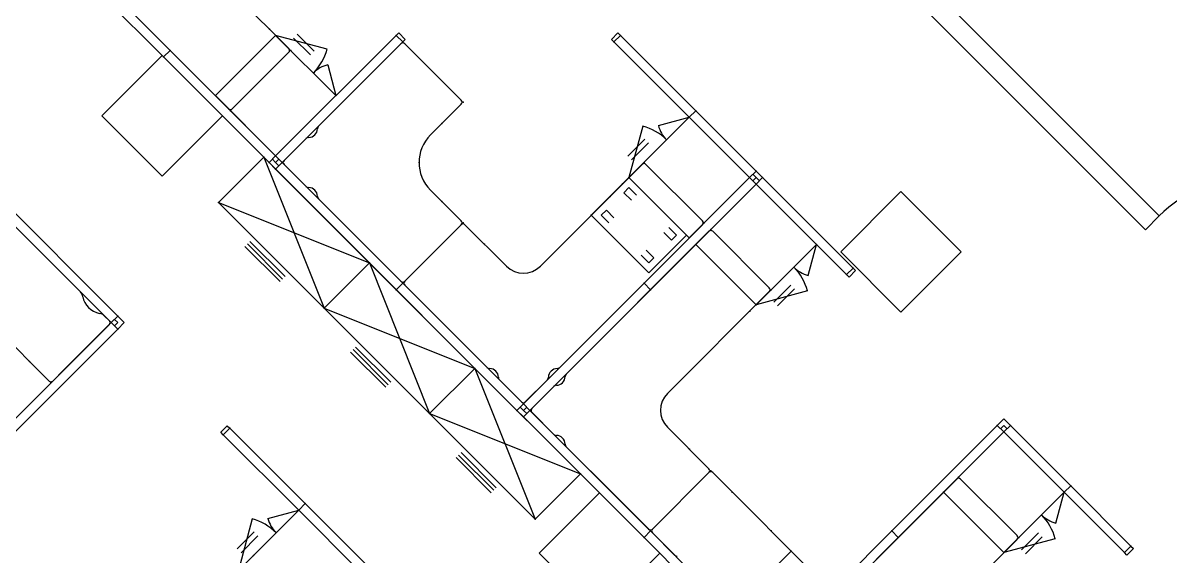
# Model space of a CAD drawing. Extents: x -3175 to 3292, y 161 to 2891.
# Drawn here: x -1607.2 to -1284.4, y 1048.4 to 1198.3 of the extents above; entities that cross this region are included whole.
import ezdxf

# ---------------------------------------------------------------- set-up
doc = ezdxf.new("R2010")
doc.units = 0
doc.header["$MEASUREMENT"] = 0
doc.layers.get('0').update_dxf_attribs({"linetype": 'CONTINUOUS'})
for name, color, linetype in [('A-COLS', 5, 'CONTINUOUS'), ('A-DOOR', 2, 'CONTINUOUS'), ('A-WALL-FULL', 6, 'CONTINUOUS'), ('AFUFI-P', 2, 'CONTINUOUS'), ('AFUPC-P', 3, 'CONTINUOUS'), ('AFUPN-P', 3, 'CONTINUOUS'), ('AFUWK-P', 1, 'CONTINUOUS')]:
    doc.layers.add(name, color=color, linetype=linetype)

# ---------------------------------------------------------------- blocks, each defined once
blk = doc.blocks.new('A$C3EC44B9F')
at = {"layer": 'AFUFI-P'}
for p, q in [((-179.46, 276.48), (-162.49, 293.45)), ((-175.58, 290.97), (-179.46, 276.48)), ((-171.19, 291.12), (-162.49, 293.45)), ((-162.49, 293.45), (-145.52, 276.48)), ((-179.77, 282.53), (-175, 287.31)), ((-178.71, 281.47), (-173.94, 286.25))]:
    blk.add_line(p, q, dxfattribs=at)
for centre, radius, start, end in [((-179.46, 276.48), 15, 45, 75), ((-162.49, 293.45), 9, 195, 225)]:
    blk.add_arc(centre, radius, start, end, dxfattribs=at)
blk.add_point((-162.49, 293.45), dxfattribs=at)
at = {"layer": 'AFUPC-P'}
for p, q in [((-215.24, 346.2), (-213.4, 348.04)), ((-213.4, 344.36), (-215.24, 346.2)), ((-214.32, 347.12), (-213.4, 346.2)), ((-214.32, 345.28), (-213.4, 346.2)), ((-213.4, 348.04), (-211.57, 346.2)), ((-213.4, 344.36), (-211.57, 346.2)), ((-184.41, 315.37), (-182.57, 317.21)), ((-181.87, 316.5), (-183.71, 314.66)), ((-182.57, 317.21), (-181.87, 316.5)), ((-183.71, 314.66), (-184.41, 315.37))]:
    blk.add_line(p, q, dxfattribs=at)
for p in [(-215.24, 346.2), (-213.4, 348.04), (-213.4, 344.36), (-181.87, 316.5), (-183.71, 314.66)]:
    blk.add_point(p, dxfattribs=at)
at = {"layer": 'AFUPN-P'}
for p, q in [((-247.35, 381.98), (-213.4, 348.04)), ((-215.24, 346.2), (-249.18, 380.14)), ((-244.94, 316.5), (-215.24, 346.2)), ((-213.4, 348.04), (-215.24, 346.2)), ((-215.24, 346.2), (-213.4, 344.36)), ((-213.4, 344.36), (-243.1, 314.66)), ((-183.71, 314.66), (-181.87, 316.5)), ((-181.87, 316.5), (-160.65, 295.29)), ((-162.49, 293.45), (-183.71, 314.66)), ((-162.49, 293.45), (-160.65, 295.29)), ((-160.65, 295.29), (-162.49, 293.45)), ((-160.65, 295.29), (-143.68, 278.32)), ((-145.52, 276.48), (-162.49, 293.45))]:
    blk.add_line(p, q, dxfattribs=at)
for p in [(-215.24, 346.2), (-215.24, 346.2), (-213.4, 348.04), (-213.4, 344.36), (-181.87, 316.5), (-183.71, 314.66), (-160.65, 295.29), (-160.65, 295.29), (-162.49, 293.45), (-162.49, 293.45)]:
    blk.add_point(p, dxfattribs=at)
at = {"layer": 'AFUWK-P'}
for p, q in [((-240.52, 371.48), (-223.91, 354.86)), ((-265.62, 362.64), (-232.74, 329.76)), ((-231.68, 329.76), (-215.77, 345.67)), ((-215.77, 346.73), (-217.19, 348.14))]:
    blk.add_line(p, q, dxfattribs=at)
for centre, radius, start, end in [((-226.34, 352.84), 3.16, 11.8689, 39.6708), ((-217.36, 354.68), 6, 191.4427, 258.5573), ((-219.2, 345.71), 3.16, 50.3292, 78.1311), ((-216.3, 346.2), 0.75, 315, 45), ((-232.21, 330.29), 0.75, 225, 315)]:
    blk.add_arc(centre, radius, start, end, dxfattribs=at)
for p in [(-215.24, 346.2), (-215.24, 346.2), (-238.22, 335.24), (-238.22, 335.24), (-232.21, 329.23), (-232.21, 329.23), (-175.22, 280.72), (-175.22, 280.72)]:
    blk.add_point(p, dxfattribs=at)

msp = doc.modelspace()

# ---------------------------------------------------------------- linework, layer by layer
at = {"layer": 'A-COLS'}
for points in [[(-1567.99, 1189.15), (-1551.02, 1172.18), (-1567.99, 1155.21), (-1584.96, 1172.18)], [(-1377.07, 1133.99), (-1360.1, 1117.02), (-1343.13, 1133.99), (-1360.1, 1150.96)], [(-1444.95, 1066.11), (-1427.98, 1049.14), (-1444.95, 1032.17), (-1461.92, 1049.14)]]:
    msp.add_lwpolyline(points, close=True, dxfattribs=at)
at = {"layer": 'A-DOOR'}
msp.add_arc((-1261.98, 1118.61), 36, 45, 135, dxfattribs=at)
at = {"layer": 'A-WALL-FULL'}
for p, q in [((-1364.17, 1220.8), (-1287.44, 1144.07)), ((-1368.05, 1216.91), (-1291.32, 1140.18)), ((-1287.44, 1144.07), (-1291.32, 1140.18)), ((-1287.44, 1144.07), (-1291.32, 1140.18))]:
    msp.add_line(p, q, dxfattribs=at)
at = {"layer": 'AFUFI-P'}
for p, q in [((-1553.05, 1177.89), (-1536.08, 1194.86)), ((-1521.59, 1190.98), (-1536.08, 1194.86)), ((-1536.08, 1194.86), (-1519.11, 1177.89)), ((-1530.02, 1195.17), (-1525.25, 1190.4)), ((-1531.08, 1194.11), (-1526.31, 1189.33)), ((-1521.44, 1186.58), (-1519.11, 1177.89)), ((-1536.08, 1160.92), (-1553.05, 1177.89)), ((-1519.11, 1177.89), (-1536.08, 1160.92)), ((-1436.66, 1154.84), (-1419.69, 1171.81)), ((-1432.78, 1169.33), (-1436.66, 1154.84)), ((-1428.38, 1169.48), (-1419.69, 1171.81)), ((-1419.69, 1171.81), (-1402.72, 1154.84)), ((-1436.97, 1160.89), (-1432.2, 1165.66)), ((-1435.91, 1159.83), (-1431.13, 1164.6)), ((-1552.14, 1147.84), (-1539.41, 1160.57)), ((-1552.14, 1147.84), (-1539.41, 1160.57)), ((-1539.41, 1160.57), (-1509.71, 1130.87)), ((-1539.41, 1160.57), (-1522.44, 1118.14)), ((-1539.41, 1160.57), (-1509.71, 1130.87)), ((-1436.66, 1154.84), (-1447.27, 1144.23)), ((-1419.69, 1137.87), (-1436.66, 1154.84)), ((-1420.48, 1138.66), (-1436.66, 1154.84)), ((-1402.72, 1154.84), (-1419.69, 1137.87)), ((-1400.88, 1153), (-1417.85, 1136.03)), ((-1383.91, 1136.03), (-1400.88, 1153)), ((-1436.66, 1152.01), (-1438.07, 1150.59)), ((-1435.95, 1148.47), (-1438.07, 1150.59)), ((-1434.54, 1149.89), (-1436.66, 1152.01)), ((-1522.44, 1118.14), (-1552.14, 1147.84)), ((-1552.14, 1147.84), (-1509.71, 1130.87)), ((-1522.44, 1118.14), (-1552.14, 1147.84)), ((-1447.27, 1144.23), (-1431.09, 1128.06)), ((-1443.02, 1145.64), (-1444.44, 1144.23)), ((-1444.44, 1144.23), (-1442.32, 1142.11)), ((-1443.02, 1145.64), (-1440.9, 1143.52)), ((-1423.31, 1138.66), (-1425.43, 1140.78)), ((-1533.4, 1126.98), (-1543.3, 1136.88)), ((-1431.09, 1128.06), (-1420.48, 1138.66)), ((-1424.73, 1137.25), (-1426.85, 1139.37)), ((-1424.73, 1137.25), (-1423.31, 1138.66)), ((-1534.81, 1125.57), (-1544.71, 1135.47)), ((-1534.11, 1126.28), (-1544, 1136.18)), ((-1431.8, 1134.42), (-1429.68, 1132.3)), ((-1417.85, 1136.03), (-1400.88, 1119.06)), ((-1400.88, 1119.06), (-1383.91, 1136.03)), ((-1386.24, 1127.33), (-1383.91, 1136.03)), ((-1509.71, 1130.87), (-1522.44, 1118.14)), ((-1522.44, 1118.14), (-1509.71, 1130.87)), ((-1509.71, 1130.87), (-1522.44, 1118.14)), ((-1522.44, 1118.14), (-1509.71, 1130.87)), ((-1509.71, 1130.87), (-1480.01, 1101.17)), ((-1509.71, 1130.87), (-1492.74, 1088.45)), ((-1509.71, 1130.87), (-1480.01, 1101.17)), ((-1433.21, 1133), (-1431.09, 1130.88)), ((-1431.09, 1130.88), (-1429.68, 1132.3)), ((-1395.89, 1119.81), (-1391.11, 1124.58)), ((-1394.82, 1118.75), (-1390.05, 1123.52)), ((-1386.39, 1122.94), (-1400.88, 1119.06)), ((-1492.74, 1088.45), (-1522.44, 1118.14)), ((-1522.44, 1118.14), (-1480.01, 1101.17)), ((-1492.74, 1088.45), (-1522.44, 1118.14)), ((-1505.11, 1095.87), (-1515.01, 1105.77)), ((-1504.41, 1096.58), (-1514.31, 1106.48)), ((-1503.7, 1097.29), (-1513.6, 1107.18)), ((-1480.01, 1101.17), (-1492.74, 1088.45)), ((-1492.74, 1088.45), (-1480.01, 1101.17)), ((-1480.01, 1101.17), (-1492.74, 1088.45)), ((-1492.74, 1088.45), (-1480.01, 1101.17)), ((-1480.01, 1101.17), (-1450.31, 1071.48)), ((-1480.01, 1101.17), (-1463.04, 1058.75)), ((-1480.01, 1101.17), (-1450.31, 1071.48)), ((-1463.04, 1058.75), (-1492.74, 1088.45)), ((-1492.74, 1088.45), (-1450.31, 1071.48)), ((-1463.04, 1058.75), (-1492.74, 1088.45)), ((-1331.16, 1083.28), (-1348.13, 1066.31)), ((-1314.19, 1066.31), (-1331.16, 1083.28)), ((-1475.42, 1066.17), (-1485.32, 1076.07)), ((-1474.71, 1066.88), (-1484.61, 1076.78)), ((-1474, 1067.59), (-1483.9, 1077.49)), ((-1450.31, 1071.48), (-1463.04, 1058.75)), ((-1450.31, 1071.48), (-1463.04, 1058.75)), ((-1348.13, 1066.31), (-1331.16, 1049.34)), ((-1331.16, 1049.34), (-1314.19, 1066.31)), ((-1316.52, 1057.61), (-1314.19, 1066.31)), ((-1316.67, 1053.22), (-1331.16, 1049.34)), ((-1326.16, 1050.09), (-1321.39, 1054.86)), ((-1325.1, 1049.03), (-1320.33, 1053.8)), ((-1407.15, 1033.59), (-1390.98, 1049.76)), ((-1390.98, 1049.76), (-1380.37, 1039.15))]:
    msp.add_line(p, q, dxfattribs=at)
for centre, radius, start, end in [((-1536.08, 1194.86), 15, 315, 345), ((-1519.11, 1177.89), 9, 105, 135), ((-1436.66, 1154.84), 15, 45, 75), ((-1419.69, 1171.81), 9, 195, 225), ((-1400.88, 1119.06), 15, 15, 45), ((-1383.91, 1136.03), 9, 225, 255), ((-1331.16, 1049.34), 15, 15, 45), ((-1314.19, 1066.31), 9, 225, 255)]:
    msp.add_arc(centre, radius, start, end, dxfattribs=at)
for p in [(-1536.08, 1194.86), (-1553.05, 1177.89), (-1519.11, 1177.89), (-1419.69, 1171.81), (-1539.41, 1160.57), (-1539.41, 1160.57), (-1536.08, 1160.92), (-1436.66, 1154.84), (-1436.66, 1154.84), (-1402.72, 1154.84), (-1400.88, 1153), (-1441.96, 1149.53), (-1552.14, 1147.84), (-1552.14, 1147.84), (-1447.27, 1144.23), (-1419.69, 1137.87), (-1417.85, 1136.03), (-1383.91, 1136.03), (-1509.71, 1130.87), (-1509.71, 1130.87), (-1509.71, 1130.87), (-1509.71, 1130.87), (-1522.44, 1118.14), (-1522.44, 1118.14), (-1522.44, 1118.14), (-1522.44, 1118.14), (-1400.88, 1119.06), (-1480.01, 1101.17), (-1480.01, 1101.17), (-1480.01, 1101.17), (-1480.01, 1101.17), (-1492.74, 1088.45), (-1492.74, 1088.45), (-1492.74, 1088.45), (-1492.74, 1088.45), (-1331.16, 1083.28), (-1450.31, 1071.48), (-1450.31, 1071.48), (-1348.13, 1066.31), (-1314.19, 1066.31), (-1463.04, 1058.75), (-1463.04, 1058.75), (-1390.98, 1049.76), (-1331.16, 1049.34)]:
    msp.add_point(p, dxfattribs=at)
at = {"layer": 'AFUPC-P'}
for p, q in [((-1502.14, 1194.86), (-1501.43, 1195.57)), ((-1500.3, 1193.02), (-1502.14, 1194.86)), ((-1501.43, 1195.57), (-1499.59, 1193.73)), ((-1441.61, 1193.73), (-1439.77, 1195.57)), ((-1439.06, 1194.86), (-1440.9, 1193.02)), ((-1439.77, 1195.57), (-1439.06, 1194.86)), ((-1499.59, 1193.73), (-1500.3, 1193.02)), ((-1440.9, 1193.02), (-1441.61, 1193.73)), ((-1536.08, 1160.92), (-1537.92, 1159.08)), ((-1536.08, 1157.24), (-1537.92, 1159.08)), ((-1537, 1160), (-1536.08, 1159.08)), ((-1536.08, 1160.92), (-1534.24, 1159.08)), ((-1535.16, 1160), (-1536.08, 1159.08)), ((-1534.24, 1159.08), (-1536.08, 1157.24)), ((-1535.16, 1158.16), (-1536.08, 1159.08)), ((-1402.72, 1154.84), (-1400.88, 1156.67)), ((-1401.8, 1155.76), (-1400.88, 1154.84)), ((-1400.88, 1156.67), (-1399.04, 1154.84)), ((-1400.88, 1153), (-1402.72, 1154.84)), ((-1401.8, 1153.92), (-1400.88, 1154.84)), ((-1400.88, 1153), (-1399.04, 1154.84)), ((-1399.96, 1153.92), (-1400.88, 1154.84)), ((-1375.42, 1127.54), (-1373.59, 1129.38)), ((-1374.72, 1126.83), (-1375.42, 1127.54)), ((-1372.88, 1128.67), (-1374.72, 1126.83)), ((-1373.59, 1129.38), (-1372.88, 1128.67)), ((-1466.36, 1091.2), (-1468.2, 1089.36)), ((-1466.36, 1091.2), (-1464.52, 1089.36)), ((-1466.36, 1087.52), (-1468.2, 1089.36)), ((-1467.28, 1090.28), (-1466.36, 1089.36)), ((-1465.44, 1090.28), (-1466.36, 1089.36)), ((-1464.52, 1089.36), (-1466.36, 1087.52)), ((-1465.44, 1088.44), (-1466.36, 1089.36)), ((-1333, 1085.12), (-1331.16, 1086.95)), ((-1331.16, 1083.28), (-1333, 1085.12)), ((-1332.08, 1084.2), (-1331.16, 1085.12)), ((-1329.32, 1085.12), (-1331.16, 1086.95)), ((-1329.32, 1085.12), (-1331.16, 1083.28)), ((-1330.24, 1084.2), (-1331.16, 1085.12)), ((-1297.22, 1049.34), (-1295.38, 1051.17)), ((-1296.51, 1048.63), (-1297.22, 1049.34)), ((-1294.67, 1050.47), (-1296.51, 1048.63)), ((-1295.38, 1051.17), (-1294.67, 1050.47))]:
    msp.add_line(p, q, dxfattribs=at)
for p in [(-1502.14, 1194.86), (-1439.06, 1194.86), (-1500.3, 1193.02), (-1440.9, 1193.02), (-1537.92, 1159.08), (-1536.08, 1160.92), (-1534.24, 1159.08), (-1536.08, 1157.24), (-1400.88, 1156.67), (-1402.72, 1154.84), (-1400.88, 1153), (-1399.04, 1154.84), (-1375.42, 1127.54), (-1373.59, 1129.38), (-1466.36, 1091.2), (-1468.2, 1089.36), (-1464.52, 1089.36), (-1466.36, 1087.52), (-1333, 1085.12), (-1329.32, 1085.12), (-1331.16, 1083.28), (-1297.22, 1049.34), (-1295.38, 1051.17)]:
    msp.add_point(p, dxfattribs=at)
at = {"layer": 'AFUPN-P'}
for p, q in [((-1599.72, 1224.56), (-1565.78, 1190.62)), ((-1567.62, 1188.78), (-1601.56, 1222.72)), ((-1536.08, 1160.92), (-1502.14, 1194.86)), ((-1502.14, 1194.86), (-1500.3, 1193.02)), ((-1440.9, 1193.02), (-1439.06, 1194.86)), ((-1439.06, 1194.86), (-1417.85, 1173.65)), ((-1500.3, 1193.02), (-1534.24, 1159.08)), ((-1419.69, 1171.81), (-1440.9, 1193.02)), ((-1565.78, 1190.62), (-1567.62, 1188.78)), ((-1567.62, 1188.78), (-1565.78, 1190.62)), ((-1537.92, 1159.08), (-1567.62, 1188.78)), ((-1565.78, 1190.62), (-1536.08, 1160.92)), ((-1419.69, 1171.81), (-1417.85, 1173.65)), ((-1417.85, 1173.65), (-1419.69, 1171.81)), ((-1417.85, 1173.65), (-1400.88, 1156.67)), ((-1402.72, 1154.84), (-1419.69, 1171.81)), ((-1536.08, 1160.92), (-1537.92, 1159.08)), ((-1534.24, 1159.08), (-1536.08, 1160.92)), ((-1536.08, 1157.24), (-1534.24, 1159.08)), ((-1534.24, 1159.08), (-1500.3, 1125.14)), ((-1502.14, 1123.3), (-1536.08, 1157.24)), ((-1400.88, 1156.67), (-1402.72, 1154.84)), ((-1432.42, 1125.14), (-1402.72, 1154.84)), ((-1400.88, 1153), (-1430.58, 1123.3)), ((-1402.72, 1154.84), (-1400.88, 1153)), ((-1400.88, 1153), (-1399.04, 1154.84)), ((-1375.42, 1127.54), (-1400.88, 1153)), ((-1399.04, 1154.84), (-1373.59, 1129.38)), ((-1373.59, 1129.38), (-1375.42, 1127.54)), ((-1502.14, 1123.3), (-1500.3, 1125.14)), ((-1500.3, 1125.14), (-1502.14, 1123.3)), ((-1500.3, 1125.14), (-1466.36, 1091.2)), ((-1466.36, 1091.2), (-1432.42, 1125.14)), ((-1432.42, 1125.14), (-1430.58, 1123.3)), ((-1430.58, 1123.3), (-1432.42, 1125.14)), ((-1468.2, 1089.36), (-1502.14, 1123.3)), ((-1430.58, 1123.3), (-1464.52, 1089.36)), ((-1466.36, 1091.2), (-1468.2, 1089.36)), ((-1464.52, 1089.36), (-1466.36, 1091.2)), ((-1466.36, 1087.52), (-1464.52, 1089.36)), ((-1464.52, 1089.36), (-1430.58, 1055.42)), ((-1432.42, 1053.58), (-1466.36, 1087.52)), ((-1362.7, 1055.42), (-1333, 1085.12)), ((-1333, 1085.12), (-1331.16, 1083.28)), ((-1331.16, 1083.28), (-1329.32, 1085.12)), ((-1329.32, 1085.12), (-1312.35, 1068.15)), ((-1331.16, 1083.28), (-1360.86, 1053.58)), ((-1314.19, 1066.31), (-1331.16, 1083.28)), ((-1312.35, 1068.15), (-1314.19, 1066.31)), ((-1314.19, 1066.31), (-1312.35, 1068.15)), ((-1297.22, 1049.34), (-1314.19, 1066.31)), ((-1312.35, 1068.15), (-1295.38, 1051.17)), ((-1432.42, 1053.58), (-1430.58, 1055.42)), ((-1430.58, 1055.42), (-1432.42, 1053.58)), ((-1398.48, 1019.64), (-1432.42, 1053.58)), ((-1430.58, 1055.42), (-1396.64, 1021.48)), ((-1396.64, 1021.48), (-1362.7, 1055.42)), ((-1360.86, 1053.58), (-1394.8, 1019.64)), ((-1362.7, 1055.42), (-1360.86, 1053.58)), ((-1360.86, 1053.58), (-1362.7, 1055.42)), ((-1295.38, 1051.17), (-1297.22, 1049.34))]:
    msp.add_line(p, q, dxfattribs=at)
for p in [(-1502.14, 1194.86), (-1439.06, 1194.86), (-1500.3, 1193.02), (-1440.9, 1193.02), (-1567.62, 1188.78), (-1567.62, 1188.78), (-1565.78, 1190.62), (-1565.78, 1190.62), (-1417.85, 1173.65), (-1417.85, 1173.65), (-1419.69, 1171.81), (-1419.69, 1171.81), (-1537.92, 1159.08), (-1536.08, 1160.92), (-1536.08, 1160.92), (-1534.24, 1159.08), (-1534.24, 1159.08), (-1536.08, 1157.24), (-1400.88, 1156.67), (-1402.72, 1154.84), (-1402.72, 1154.84), (-1400.88, 1153), (-1400.88, 1153), (-1399.04, 1154.84), (-1375.42, 1127.54), (-1373.59, 1129.38), (-1500.3, 1125.14), (-1500.3, 1125.14), (-1432.42, 1125.14), (-1432.42, 1125.14), (-1502.14, 1123.3), (-1502.14, 1123.3), (-1430.58, 1123.3), (-1430.58, 1123.3), (-1466.36, 1091.2), (-1466.36, 1091.2), (-1468.2, 1089.36), (-1464.52, 1089.36), (-1464.52, 1089.36), (-1466.36, 1087.52), (-1333, 1085.12), (-1329.32, 1085.12), (-1331.16, 1083.28), (-1331.16, 1083.28), (-1314.19, 1066.31), (-1314.19, 1066.31), (-1312.35, 1068.15), (-1312.35, 1068.15), (-1432.42, 1053.58), (-1432.42, 1053.58), (-1430.58, 1055.42), (-1430.58, 1055.42), (-1362.7, 1055.42), (-1362.7, 1055.42), (-1360.86, 1053.58), (-1360.86, 1053.58), (-1297.22, 1049.34), (-1295.38, 1051.17)]:
    msp.add_point(p, dxfattribs=at)
at = {"layer": 'AFUWK-P'}
for p, q in [((-1532.37, 1191.15), (-1561, 1219.78)), ((-1549.34, 1174.18), (-1589.5, 1214.34)), ((-1500.83, 1192.49), (-1524.02, 1169.3)), ((-1483.86, 1176.58), (-1499.77, 1192.49)), ((-1532.37, 1190.09), (-1548.28, 1174.18)), ((-1483.86, 1175.52), (-1492.52, 1166.86)), ((-1533.71, 1159.61), (-1527.49, 1165.83)), ((-1533.71, 1158.55), (-1527.49, 1152.33)), ((-1432.95, 1158.55), (-1461.58, 1129.91)), ((-1431.89, 1158.55), (-1415.98, 1142.64)), ((-1483.86, 1142.64), (-1492.52, 1151.3)), ((-1500.83, 1125.67), (-1524.02, 1148.86)), ((-1483.86, 1141.58), (-1499.77, 1125.67)), ((-1483.86, 1141.58), (-1499.77, 1125.67)), ((-1482.8, 1141.58), (-1471.13, 1129.91)), ((-1415.98, 1141.58), (-1456.14, 1101.41)), ((-1454.3, 1099.58), (-1414.14, 1139.74)), ((-1397.17, 1123.83), (-1413.08, 1139.74)), ((-1476.58, 1101.41), (-1499.77, 1124.61)), ((-1397.17, 1122.77), (-1425.8, 1094.13)), ((-1466.89, 1091.73), (-1473.11, 1097.95)), ((-1459.6, 1097.95), (-1465.83, 1091.73)), ((-1463.99, 1089.89), (-1457.77, 1096.11)), ((-1457.77, 1082.61), (-1463.99, 1088.83)), ((-1414.14, 1072.92), (-1425.8, 1084.59)), ((-1431.11, 1055.95), (-1454.3, 1079.14)), ((-1414.14, 1071.86), (-1430.05, 1055.95)), ((-1414.14, 1071.86), (-1430.05, 1055.95)), ((-1380.2, 1038.98), (-1413.08, 1071.86)), ((-1384.58, 1029.86), (-1344.42, 1070.02)), ((-1327.45, 1054.11), (-1343.36, 1070.02)), ((-1430.05, 1054.89), (-1423.83, 1048.66)), ((-1327.45, 1053.05), (-1356.08, 1024.41))]:
    msp.add_line(p, q, dxfattribs=at)
for centre, radius, start, end in [((-1500.3, 1191.96), 0.75, 45, 135), ((-1532.9, 1190.62), 0.75, 315, 45), ((-1484.39, 1176.05), 0.75, 315, 45), ((-1548.81, 1174.71), 0.75, 225, 315), ((-1526.82, 1168.63), 2.5, 270.593, 359.407), ((-1523.31, 1168.59), 1, 135, 179.407), ((-1526.78, 1165.12), 1, 90.593, 135), ((-1484.74, 1159.08), 11, 135, 225), ((-1533.18, 1159.08), 0.75, 135, 225), ((-1432.42, 1158.02), 0.75, 45, 135), ((-1526.78, 1153.03), 1, 225, 269.407), ((-1526.82, 1149.53), 2.5, 0.593, 89.407), ((-1523.31, 1149.57), 1, 180.593, 225), ((-1484.39, 1142.11), 0.75, 315, 45), ((-1483.33, 1141.05), 0.75, 45, 135), ((-1416.51, 1142.11), 0.75, 315, 45), ((-1413.61, 1139.21), 0.75, 45, 135), ((-1466.36, 1134.68), 6.75, 225, 315), ((-1500.3, 1126.2), 0.75, 225, 315), ((-1499.24, 1125.14), 0.75, 135, 225), ((-1397.7, 1123.3), 0.75, 315, 45), ((-1475.87, 1102.12), 1, 225, 269.407), ((-1475.9, 1098.62), 2.5, 0.593, 89.407), ((-1456.81, 1098.62), 2.5, 90.593, 179.407), ((-1456.85, 1102.12), 1, 270.593, 315), ((-1472.4, 1098.66), 1, 180.593, 225), ((-1460.31, 1098.66), 1, 315, 359.407), ((-1457.1, 1098.91), 2.5, 270.593, 359.407), ((-1453.59, 1098.87), 1, 135, 179.407), ((-1457.06, 1095.4), 1, 90.593, 135), ((-1466.36, 1092.26), 0.75, 225, 315), ((-1421.03, 1089.36), 6.75, 135, 225), ((-1463.46, 1089.36), 0.75, 135, 225), ((-1457.06, 1083.31), 1, 225, 269.407), ((-1457.1, 1079.81), 2.5, 0.593, 89.407), ((-1453.59, 1079.85), 1, 180.593, 225), ((-1414.67, 1072.39), 0.75, 315, 45), ((-1413.61, 1071.33), 0.75, 45, 135), ((-1343.89, 1069.49), 0.75, 45, 135), ((-1430.58, 1056.48), 0.75, 225, 315), ((-1429.52, 1055.42), 0.75, 135, 225), ((-1327.98, 1053.58), 0.75, 315, 45), ((-1423.12, 1049.37), 1, 225, 269.407)]:
    msp.add_arc(centre, radius, start, end, dxfattribs=at)
for p in [(-1537.85, 1196.63), (-1537.85, 1196.63), (-1500.3, 1193.02), (-1500.3, 1193.02), (-1531.84, 1190.62), (-1531.84, 1190.62), (-1483.33, 1176.05), (-1483.33, 1176.05), (-1548.81, 1173.65), (-1548.81, 1173.65), (-1489.34, 1170.04), (-1489.34, 1170.04), (-1534.24, 1159.08), (-1534.24, 1159.08), (-1534.24, 1159.08), (-1534.24, 1159.08), (-1495.74, 1159.08), (-1495.74, 1159.08), (-1432.42, 1159.08), (-1432.42, 1159.08), (-1438.43, 1153.07), (-1438.43, 1153.07), (-1489.34, 1148.12), (-1489.34, 1148.12), (-1483.33, 1142.11), (-1483.33, 1142.11), (-1483.33, 1142.11), (-1483.33, 1142.11), (-1415.45, 1142.11), (-1415.45, 1142.11), (-1413.61, 1140.27), (-1413.61, 1140.27), (-1477.32, 1136.1), (-1477.32, 1136.1), (-1500.3, 1125.14), (-1500.3, 1125.14), (-1500.3, 1125.14), (-1500.3, 1125.14), (-1396.64, 1123.3), (-1396.64, 1123.3), (-1402.65, 1117.29), (-1402.65, 1117.29), (-1466.36, 1091.2), (-1466.36, 1091.2), (-1464.52, 1089.36), (-1464.52, 1089.36), (-1419.62, 1078.4), (-1419.62, 1078.4), (-1413.61, 1072.39), (-1413.61, 1072.39), (-1413.61, 1072.39), (-1413.61, 1072.39), (-1343.89, 1070.55), (-1343.89, 1070.55), (-1407.6, 1066.38), (-1407.6, 1066.38), (-1430.58, 1055.42), (-1430.58, 1055.42), (-1430.58, 1055.42), (-1430.58, 1055.42), (-1396.64, 1055.42), (-1396.64, 1055.42), (-1326.92, 1053.58), (-1326.92, 1053.58)]:
    msp.add_point(p, dxfattribs=at)

# ---------------------------------------------------------------- block references
msp.add_blockref('A$C3EC44B9F', (-1367.11, 767.84))

doc.saveas('drawing.dxf')
